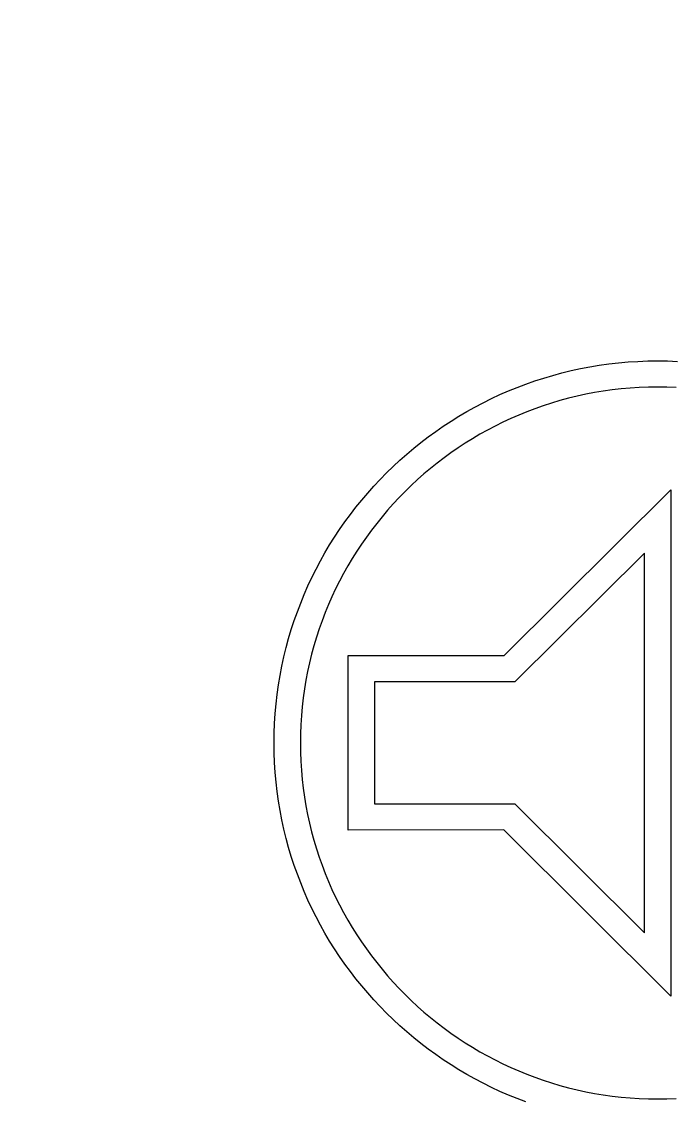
# Model space of a CAD drawing. Header units: inches. Extents: x -10 to 196, y -2 to 124.
# Drawn here: x 21.917 to 23.723, y 109.637 to 112.628 of the extents above; entities that cross this region are included whole.
import ezdxf

# ---------------------------------------------------------------- set-up
doc = ezdxf.new("R2010")
doc.units = ezdxf.units.IN
doc.layers.add('ZANO_R', color=7, linetype='Continuous', lineweight=0)
doc.layers.add('ZANO_W', color=1, linetype='Continuous', lineweight=0)
doc.styles.get("Standard").update_dxf_attribs({"font": 'arial.ttf'})
doc.dimstyles.new('amerykanie', dxfattribs={"dimtxt": 50, "dimasz": 50, "dimexe": 0.5, "dimexo": 0.5, "dimgap": 1, "dimtad": 1, "dimdec": 0, "dimzin": 0, "dimlunit": 5, "dimtxsty": 'Standard', "dimcen": 0.09, "dimclrd": 1, "dimclre": 1, "dimclrt": 1, "dimazin": 0, "dimtfac": 1, "dimtdec": 0, "dimtmove": 0, "dimatfit": 3, "dimfxl": 1, "dimtzin": 0, "dimarcsym": 1})

# ---------------------------------------------------------------- blocks, each defined once
blk = doc.blocks.new('*D387')
at = {"layer": 'ZANO_W', "color": 1, "lineweight": -2}
blk.add_arc((159.9897, 95.288), 5.9376, 93.97094, 170.33898, dxfattribs=at)
at = {"layer": 'ZANO_W', "color": 1}
for points in [[(159.576, 101.0448), (159.581, 101.3781), (160.5784, 101.1964)], [(153.9702, 96.2985), (154.3023, 96.2704), (154.052, 95.288)]]:
    blk.add_solid(points, dxfattribs=at)
at = {"layer": 'ZANO_W', "color": 1, "insert": (155.1052, 100.6833), "char_height": 1.625, "attachment_point": 5, "rotation": 42.155}
blk.add_mtext("95%%d41'", dxfattribs=at)

msp = doc.modelspace()

# ---------------------------------------------------------------- linework, layer by layer
at = {"layer": 'ZANO_R'}
for p, q in [((23.51795, 111.67516), (23.54442, 111.67886)), ((23.54442, 111.67886), (23.57109, 111.68191)), ((23.57109, 111.68191), (23.59796, 111.68429)), ((23.59796, 111.68429), (23.62501, 111.68601)), ((23.62501, 111.68601), (23.65223, 111.68704)), ((23.65223, 111.68704), (23.67963, 111.68739)), ((23.67963, 111.68739), (23.70702, 111.68704)), ((23.70702, 111.68704), (23.73425, 111.68601)), ((23.38894, 111.64712), (23.41427, 111.65397)), ((23.41427, 111.65397), (23.43985, 111.6602)), ((23.43985, 111.6602), (23.46566, 111.66582)), ((23.46566, 111.66582), (23.4917, 111.67081)), ((23.4917, 111.67081), (23.51795, 111.67516)), ((23.29023, 111.61376), (23.3145, 111.62298)), ((23.3145, 111.62298), (23.33904, 111.63162)), ((23.33904, 111.63162), (23.36386, 111.63966)), ((23.36386, 111.63966), (23.38894, 111.64712)), ((23.21917, 111.58273), (23.24255, 111.59363)), ((23.24255, 111.59363), (23.26624, 111.60398)), ((23.26624, 111.60398), (23.29023, 111.61376)), ((23.45631, 111.58931), (23.43249, 111.5835)), ((23.48035, 111.59454), (23.45631, 111.58931)), ((23.5046, 111.59919), (23.48035, 111.59454)), ((23.52906, 111.60324), (23.5046, 111.59919)), ((23.55371, 111.60669), (23.52906, 111.60324)), ((23.57855, 111.60953), (23.55371, 111.60669)), ((23.60357, 111.61175), (23.57855, 111.60953)), ((23.62876, 111.61334), (23.60357, 111.61175)), ((23.65411, 111.61431), (23.62876, 111.61334)), ((23.67963, 111.61463), (23.65411, 111.61431)), ((23.70514, 111.61431), (23.67963, 111.61463)), ((23.7305, 111.61334), (23.70514, 111.61431)), ((23.15091, 111.54678), (23.17334, 111.55929)), ((23.17334, 111.55929), (23.19609, 111.57128)), ((23.19609, 111.57128), (23.21917, 111.58273)), ((23.36243, 111.56269), (23.33957, 111.55464)), ((23.38555, 111.57018), (23.36243, 111.56269)), ((23.4089, 111.57713), (23.38555, 111.57018)), ((23.43249, 111.5835), (23.4089, 111.57713)), ((23.10708, 111.5202), (23.12882, 111.53375)), ((23.12882, 111.53375), (23.15091, 111.54678)), ((23.29463, 111.53695), (23.27257, 111.52731)), ((23.31697, 111.54606), (23.29463, 111.53695)), ((23.33957, 111.55464), (23.31697, 111.54606)), ((23.06466, 111.49161), (23.08569, 111.50615)), ((23.08569, 111.50615), (23.10708, 111.5202)), ((23.2293, 111.5065), (23.20811, 111.49533)), ((23.25079, 111.51716), (23.2293, 111.5065)), ((23.27257, 111.52731), (23.25079, 111.51716)), ((23.02372, 111.46107), (23.044, 111.47658)), ((23.044, 111.47658), (23.06466, 111.49161)), ((23.16665, 111.47154), (23.1464, 111.45893)), ((23.18722, 111.48368), (23.16665, 111.47154)), ((23.20811, 111.49533), (23.18722, 111.48368)), ((22.98433, 111.42865), (23.00383, 111.44509)), ((23.00383, 111.44509), (23.02372, 111.46107)), ((23.12648, 111.44584), (23.10689, 111.4323)), ((23.1464, 111.45893), (23.12648, 111.44584)), ((22.94656, 111.39442), (22.96524, 111.41176)), ((22.96524, 111.41176), (22.98433, 111.42865)), ((23.08765, 111.4183), (23.06877, 111.40386)), ((23.10689, 111.4323), (23.08765, 111.4183)), ((22.9283, 111.37664), (22.94656, 111.39442)), ((23.05024, 111.38898), (23.03208, 111.37366)), ((23.06877, 111.40386), (23.05024, 111.38898)), ((22.89308, 111.33982), (22.91047, 111.35844)), ((22.91047, 111.35844), (22.9283, 111.37664)), ((23.0143, 111.35793), (22.99691, 111.34178)), ((23.03208, 111.37366), (23.0143, 111.35793)), ((22.85964, 111.30135), (22.87613, 111.32079)), ((22.87613, 111.32079), (22.89308, 111.33982)), ((22.9799, 111.32523), (22.9633, 111.30828)), ((22.99691, 111.34178), (22.9799, 111.32523)), ((23.25404, 110.86992), (23.71611, 111.33004)), ((23.71611, 111.33004), (23.71611, 109.92519)), ((22.84361, 111.28152), (22.85964, 111.30135)), ((22.9471, 111.29093), (22.93132, 111.27321)), ((22.9633, 111.30828), (22.9471, 111.29093)), ((22.81298, 111.24071), (22.82805, 111.2613)), ((22.82805, 111.2613), (22.84361, 111.28152)), ((22.93132, 111.27321), (22.91596, 111.25511)), ((22.79839, 111.21975), (22.81298, 111.24071)), ((22.90103, 111.23664), (22.88654, 111.21781)), ((22.91596, 111.25511), (22.90103, 111.23664)), ((22.78429, 111.19842), (22.79839, 111.21975)), ((22.88654, 111.21781), (22.8725, 111.19863)), ((22.75763, 111.15472), (22.77071, 111.17675)), ((22.77071, 111.17675), (22.78429, 111.19842)), ((22.85891, 111.1791), (22.84579, 111.15924)), ((22.8725, 111.19863), (22.85891, 111.1791)), ((22.74508, 111.13237), (22.75763, 111.15472)), ((22.84579, 111.15924), (22.83314, 111.13906)), ((23.64313, 111.1545), (23.28422, 110.79712)), ((23.64313, 110.10086), (23.64313, 111.1545)), ((22.72158, 111.08668), (22.73306, 111.10968)), ((22.73306, 111.10968), (22.74508, 111.13237)), ((22.82096, 111.11855), (22.80927, 111.09773)), ((22.83314, 111.13906), (22.82096, 111.11855)), ((22.71064, 111.06337), (22.72158, 111.08668)), ((22.80927, 111.09773), (22.79807, 111.0766)), ((22.70026, 111.03975), (22.71064, 111.06337)), ((22.78738, 111.05518), (22.77719, 111.03346)), ((22.79807, 111.0766), (22.78738, 111.05518)), ((22.69044, 111.01584), (22.70026, 111.03975)), ((22.77719, 111.03346), (22.76753, 111.01147)), ((22.67254, 110.96718), (22.6812, 110.99165)), ((22.6812, 110.99165), (22.69044, 111.01584)), ((22.76753, 111.01147), (22.75839, 110.9892)), ((22.66446, 110.94244), (22.67254, 110.96718)), ((22.74978, 110.96667), (22.74171, 110.94388)), ((22.75839, 110.9892), (22.74978, 110.96667)), ((22.65698, 110.91744), (22.66446, 110.94244)), ((22.74171, 110.94388), (22.73419, 110.92083)), ((22.65011, 110.89218), (22.65698, 110.91744)), ((22.73419, 110.92083), (22.72723, 110.89755)), ((22.64386, 110.86669), (22.65011, 110.89218)), ((22.72083, 110.87403), (22.715, 110.85028)), ((22.72723, 110.89755), (22.72083, 110.87403)), ((22.63322, 110.815), (22.63822, 110.84096)), ((22.63822, 110.84096), (22.64386, 110.86669)), ((22.715, 110.85028), (22.70975, 110.82632)), ((22.82212, 110.86992), (23.25404, 110.86992)), ((22.82212, 110.38629), (22.82212, 110.86992)), ((22.62886, 110.78883), (22.63322, 110.815)), ((22.70975, 110.82632), (22.7051, 110.80214)), ((22.62514, 110.76244), (22.62886, 110.78883)), ((22.7051, 110.80214), (22.70103, 110.77777)), ((22.89511, 110.79712), (22.89511, 110.45911)), ((23.28422, 110.79712), (22.89511, 110.79712)), ((22.62209, 110.73585), (22.62514, 110.76244)), ((22.69757, 110.75319), (22.69473, 110.72843)), ((22.70103, 110.77777), (22.69757, 110.75319)), ((22.61969, 110.70907), (22.62209, 110.73585)), ((22.69473, 110.72843), (22.6925, 110.70349)), ((22.61797, 110.68211), (22.61969, 110.70907)), ((22.6925, 110.70349), (22.6909, 110.67837)), ((22.61694, 110.65497), (22.61797, 110.68211)), ((22.6909, 110.67837), (22.68993, 110.65309)), ((22.61659, 110.62766), (22.61694, 110.65497)), ((22.68993, 110.65309), (22.6896, 110.62766)), ((22.61694, 110.60035), (22.61659, 110.62766)), ((22.6896, 110.62766), (22.68993, 110.60223)), ((22.68993, 110.60223), (22.6909, 110.57695)), ((22.61797, 110.57321), (22.61694, 110.60035)), ((22.61969, 110.54624), (22.61797, 110.57321)), ((22.6909, 110.57695), (22.6925, 110.55184)), ((22.62209, 110.51946), (22.61969, 110.54624)), ((22.6925, 110.55184), (22.69473, 110.5269)), ((22.62514, 110.49287), (22.62209, 110.51946)), ((22.69473, 110.5269), (22.69757, 110.50213)), ((22.62886, 110.46649), (22.62514, 110.49287)), ((22.69757, 110.50213), (22.70103, 110.47756)), ((22.63322, 110.44031), (22.62886, 110.46649)), ((22.70103, 110.47756), (22.7051, 110.45318)), ((22.7051, 110.45318), (22.70975, 110.42901)), ((22.89511, 110.45911), (23.28347, 110.45938)), ((23.28347, 110.45938), (23.64313, 110.10086)), ((22.63822, 110.41435), (22.63322, 110.44031)), ((22.70975, 110.42901), (22.715, 110.40505)), ((22.64386, 110.38862), (22.63822, 110.41435)), ((22.715, 110.40505), (22.72083, 110.3813)), ((22.65011, 110.36313), (22.64386, 110.38862)), ((22.65698, 110.33787), (22.65011, 110.36313)), ((22.72083, 110.3813), (22.72723, 110.35778)), ((23.25326, 110.38662), (22.82212, 110.38629)), ((23.71611, 109.92519), (23.25326, 110.38662)), ((22.66446, 110.31287), (22.65698, 110.33787)), ((22.72723, 110.35778), (22.73419, 110.3345)), ((22.73419, 110.3345), (22.74171, 110.31146)), ((22.67254, 110.28813), (22.66446, 110.31287)), ((22.74171, 110.31146), (22.74978, 110.28867)), ((22.6812, 110.26366), (22.67254, 110.28813)), ((22.74978, 110.28867), (22.75839, 110.26614)), ((22.69044, 110.23947), (22.6812, 110.26366)), ((22.75839, 110.26614), (22.76753, 110.24387)), ((22.76753, 110.24387), (22.77719, 110.22188)), ((22.70026, 110.21556), (22.69044, 110.23947)), ((22.71064, 110.19194), (22.70026, 110.21556)), ((22.77719, 110.22188), (22.78738, 110.20016)), ((22.72158, 110.16863), (22.71064, 110.19194)), ((22.78738, 110.20016), (22.79807, 110.17874)), ((22.73306, 110.14563), (22.72158, 110.16863)), ((22.79807, 110.17874), (22.80927, 110.15762)), ((22.80927, 110.15762), (22.82096, 110.13679)), ((22.74508, 110.12294), (22.73306, 110.14563)), ((22.75763, 110.10059), (22.74508, 110.12294)), ((22.82096, 110.13679), (22.83314, 110.11629)), ((22.77071, 110.07857), (22.75763, 110.10059)), ((22.83314, 110.11629), (22.84579, 110.0961)), ((22.84579, 110.0961), (22.85891, 110.07624)), ((22.78429, 110.05689), (22.77071, 110.07857)), ((22.85891, 110.07624), (22.8725, 110.05672)), ((22.79839, 110.03557), (22.78429, 110.05689)), ((22.81298, 110.01461), (22.79839, 110.03557)), ((22.8725, 110.05672), (22.88654, 110.03754)), ((22.88654, 110.03754), (22.90103, 110.01871)), ((22.82805, 109.99401), (22.81298, 110.01461)), ((22.90103, 110.01871), (22.91596, 110.00024)), ((22.84361, 109.9738), (22.82805, 109.99401)), ((22.85964, 109.95397), (22.84361, 109.9738)), ((22.91596, 110.00024), (22.93132, 109.98214)), ((22.93132, 109.98214), (22.9471, 109.96441)), ((22.87613, 109.93453), (22.85964, 109.95397)), ((22.9471, 109.96441), (22.9633, 109.94707)), ((22.9633, 109.94707), (22.9799, 109.93012)), ((22.89308, 109.9155), (22.87613, 109.93453)), ((22.91047, 109.89688), (22.89308, 109.9155)), ((22.9799, 109.93012), (22.99691, 109.91356)), ((22.99691, 109.91356), (23.0143, 109.89742)), ((22.9283, 109.87868), (22.91047, 109.89688)), ((23.0143, 109.89742), (23.03208, 109.88168)), ((22.94656, 109.86091), (22.9283, 109.87868)), ((22.96524, 109.84357), (22.94656, 109.86091)), ((23.03208, 109.88168), (23.05024, 109.86637)), ((23.05024, 109.86637), (23.06877, 109.85149)), ((22.98433, 109.82668), (22.96524, 109.84357)), ((23.00383, 109.81024), (22.98433, 109.82668)), ((23.06877, 109.85149), (23.08765, 109.83705)), ((23.08765, 109.83705), (23.10689, 109.82305)), ((23.02372, 109.79426), (23.00383, 109.81024)), ((23.044, 109.77875), (23.02372, 109.79426)), ((23.10689, 109.82305), (23.12648, 109.80951)), ((23.12648, 109.80951), (23.1464, 109.79642)), ((23.1464, 109.79642), (23.16665, 109.78381)), ((23.06466, 109.76372), (23.044, 109.77875)), ((23.08569, 109.74918), (23.06466, 109.76372)), ((23.16665, 109.78381), (23.18722, 109.77167)), ((23.18722, 109.77167), (23.20811, 109.76002)), ((23.10708, 109.73513), (23.08569, 109.74918)), ((23.12882, 109.72159), (23.10708, 109.73513)), ((23.20811, 109.76002), (23.2293, 109.74885)), ((23.2293, 109.74885), (23.25079, 109.73819)), ((23.25079, 109.73819), (23.27257, 109.72804)), ((23.15091, 109.70856), (23.12882, 109.72159)), ((23.17334, 109.69604), (23.15091, 109.70856)), ((23.27257, 109.72804), (23.29463, 109.7184)), ((23.29463, 109.7184), (23.31697, 109.70929)), ((23.31697, 109.70929), (23.33957, 109.70071)), ((23.19609, 109.68406), (23.17334, 109.69604)), ((23.21917, 109.67261), (23.19609, 109.68406)), ((23.33957, 109.70071), (23.36243, 109.69266)), ((23.36243, 109.69266), (23.38555, 109.68517)), ((23.38555, 109.68517), (23.4089, 109.67823)), ((23.4089, 109.67823), (23.43249, 109.67185)), ((23.24255, 109.66171), (23.21917, 109.67261)), ((23.26624, 109.65137), (23.24255, 109.66171)), ((23.29023, 109.64158), (23.26624, 109.65137)), ((23.43249, 109.67185), (23.45631, 109.66604)), ((23.45631, 109.66604), (23.48035, 109.66081)), ((23.48035, 109.66081), (23.5046, 109.65616)), ((23.5046, 109.65616), (23.52906, 109.65211)), ((23.52906, 109.65211), (23.55371, 109.64867)), ((23.55371, 109.64867), (23.57855, 109.64583)), ((23.57855, 109.64583), (23.60357, 109.6436)), ((23.3145, 109.63237), (23.29023, 109.64158)), ((23.60357, 109.6436), (23.62876, 109.64201)), ((23.62876, 109.64201), (23.65411, 109.64104)), ((23.65411, 109.64104), (23.67963, 109.64072)), ((23.67963, 109.64072), (23.70514, 109.64104)), ((23.70514, 109.64104), (23.7305, 109.64201))]:
    msp.add_line(p, q, dxfattribs=at)

# ---------------------------------------------------------------- dimensions: what is measured, and where the dimension line sits
at = {"layer": 'ZANO_W'}
dim = msp.add_angular_dim_2l(base=(157.36756, 100.61533), line1=((2.04347, 95.28803), (194.03215, 95.28803)), line2=((159.99227, 95.31398), (161.71743, 112.62819)), dimstyle='amerykanie', override={"dimtxt": 1.625, "dimasz": 1, "dimgap": 0.5, "dimdec": 4, "dimaunit": 1, "dimadec": 1, "dimtdec": 4, "dimtmove": 1, "dimfrac": 2}, dxfattribs=at)
dim.commit()
dim.dimension.update_dxf_attribs({"geometry": '*D387', "text_midpoint": (155.10523, 100.68335)})

doc.saveas('drawing.dxf')
